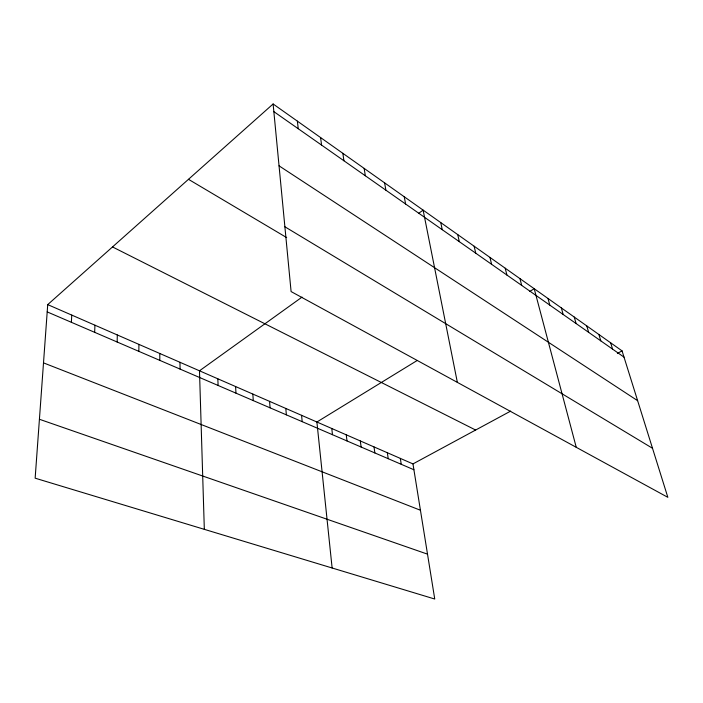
<?xml version="1.0" encoding="UTF-8"?>
<svg xmlns="http://www.w3.org/2000/svg" width="703" height="703" viewBox="0 0 703 703"><rect width="100%" height="100%" fill="white"/><g stroke="black" fill="none" stroke-linecap="round" stroke-linejoin="round"><path stroke-width="1.05" d="M138.851 351.342L138.913 344.382M117.146 342.001L117.313 334.962M94.659 332.326L94.94 325.208M71.363 322.29L71.759 315.093M47.725 304.61L35.15 478.181L434.744 599.026L412.969 463.91L47.725 304.61L273.115 103.974L622.058 350.876L667.85 497.337L291.095 291.569L273.115 103.974M302.053 297.105L199.485 370.806L204.327 529.341M418.803 213.229L423.127 210.118L457.354 382.379M417.143 360.516L316.895 422.011L332.124 567.989M529.711 291.473L534.21 288.722L576.249 447.31M412.969 463.91L510.686 411.088M617.383 353.407L622.058 350.876M39.421 419.269L427.512 554.149M43.498 362.88L420.438 510.246M47.198 311.895L413.909 469.753M112.515 246.938L475.632 430.034M188.474 179.318L286.692 237.614M284.882 226.77L652.507 448.277M279.047 165.838L637.63 400.692M273.854 111.636L624.009 357.142M610.643 342.809L612.585 349.127M598.886 334.487L600.801 340.867M586.759 325.902L588.657 332.352M574.246 317.053L576.117 323.556M561.328 307.914L563.173 314.487M547.989 298.476L549.799 305.111M519.956 278.634L521.696 285.4M505.211 268.203L506.907 275.031M489.947 257.403L491.599 264.302M474.138 246.217L475.738 253.185M457.75 234.617L459.305 241.656M440.763 222.596L442.249 229.705M404.251 196.761L405.605 204.011M384.603 182.859L385.877 190.179M364.154 168.386L365.34 175.776M400.332 458.4L401.237 464.296M387.353 452.741L388.223 458.699M342.836 153.307L343.925 160.767M374.022 446.923L374.857 452.943M360.323 440.948L361.114 447.029M320.594 137.568L321.579 145.099M346.254 434.814L347.001 440.948M297.378 121.136L298.248 128.737M331.781 428.505L332.484 434.7M301.578 415.332L302.185 421.659M285.813 408.452L286.358 414.849M269.574 401.369L270.066 407.828M252.852 394.075L253.273 400.605M235.61 386.553L235.962 393.153M217.825 378.803L218.115 385.464M179.968 362.291L180.082 369.101M159.783 353.486L159.818 360.375"/></g></svg>
